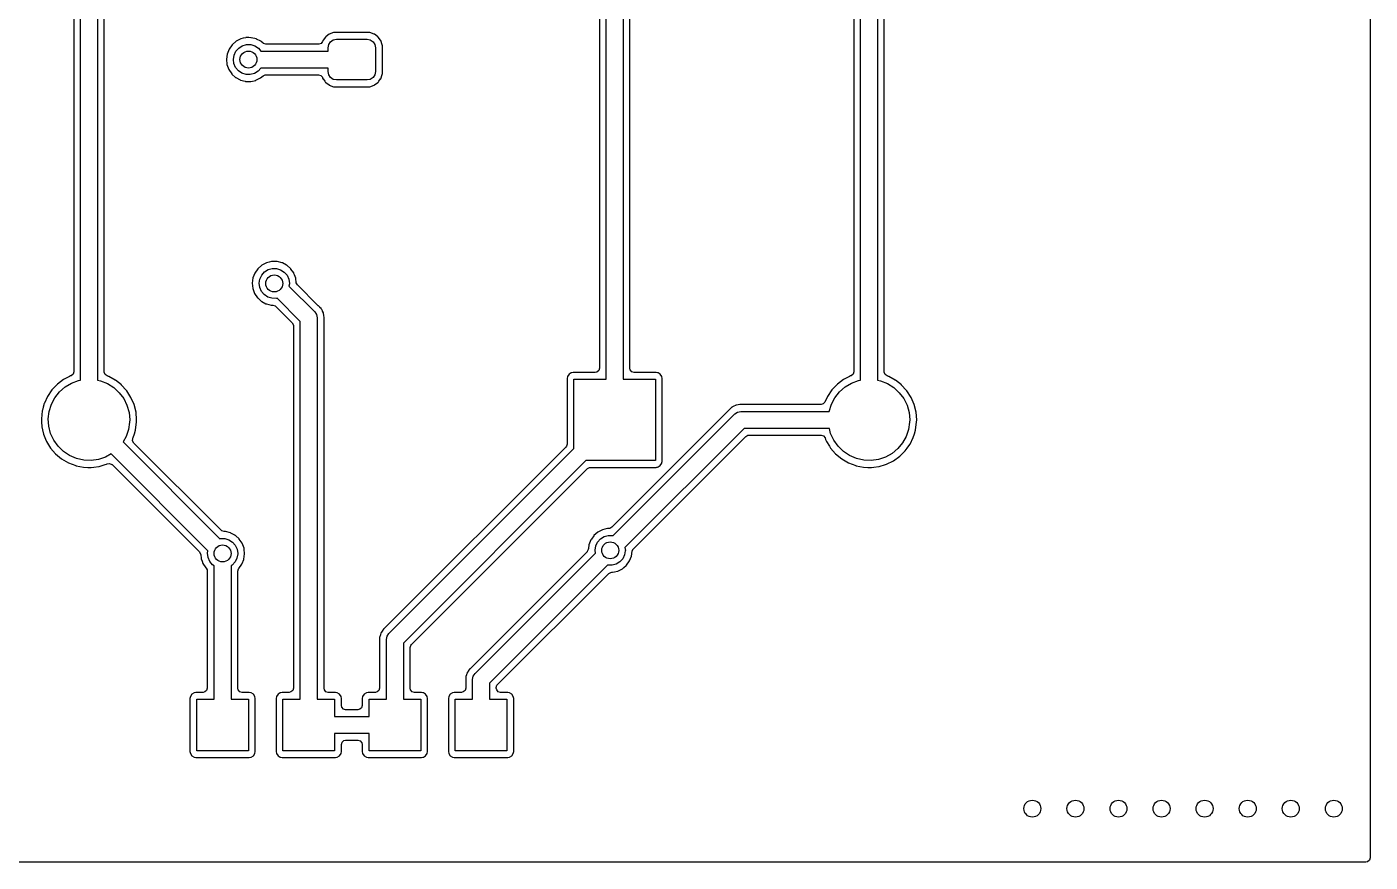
# Model space of a CAD drawing. Extents: x 0.02 to 2.38, y 0.02 to 1.96.
# Drawn here: x 0.823 to 2.382, y 0.018 to 0.988 of the extents above; entities that cross this region are included whole.
import ezdxf

# ---------------------------------------------------------------- set-up
doc = ezdxf.new("R2010")
doc.units = 0
doc.header["$MEASUREMENT"] = 0
doc.layers.add('BLACK', color=7, linetype='CONTINUOUS')

msp = doc.modelspace()

# ---------------------------------------------------------------- linework, layer by layer
at = {"layer": 'BLACK', "linetype": 'CONTINUOUS'}
for p, q in [((2.38213, 1.57337), (2.38213, 0.022835)), ((0.885039, 0.57754), (0.885039, 1.391)), ((0.904724, 1.3909), (0.904724, 0.577506)), ((1.49528, 0.57874), (1.49528, 1.38976)), ((1.51496, 1.38976), (1.51496, 0.57874)), ((1.79055, 0.57754), (1.79055, 1.391)), ((1.81024, 1.3909), (1.81024, 0.577506)), ((0.877146, 1.38134), (0.877146, 0.587308)), ((0.912618, 0.587217), (0.912618, 1.3812)), ((1.48738, 1.37691), (1.48738, 0.591594)), ((1.52285, 0.591594), (1.52285, 1.37691)), ((1.78266, 1.38134), (1.78266, 0.587308)), ((1.81813, 0.587217), (1.81813, 1.3812)), ((1.06098, 0.96713), (1.05744, 0.962097)), ((1.06561, 0.971173), (1.06098, 0.96713)), ((1.07108, 0.973994), (1.06561, 0.971173)), ((1.07386, 0.974664), (1.07108, 0.973994)), ((1.07285, 0.965993), (1.07762, 0.967358)), ((1.07677, 0.975361), (1.07386, 0.974664)), ((1.07706, 0.97543), (1.07677, 0.975361)), ((1.07677, 0.975361), (1.07677, 0.975361)), ((1.08033, 0.975413), (1.07706, 0.97543)), ((1.07762, 0.967358), (1.08259, 0.967327)), ((1.08291, 0.9754), (1.08033, 0.975413)), ((1.08259, 0.967327), (1.08735, 0.965904)), ((1.08321, 0.975398), (1.08291, 0.9754)), ((1.08291, 0.9754), (1.08291, 0.9754)), ((1.08917, 0.9739), (1.08321, 0.975398)), ((1.08944, 0.97376), (1.08917, 0.9739)), ((1.09435, 0.971161), (1.08944, 0.97376)), ((1.08944, 0.97376), (1.08944, 0.97376)), ((1.09461, 0.971021), (1.09435, 0.971161)), ((1.09483, 0.970823), (1.09461, 0.971021)), ((1.09483, 0.970822), (1.09483, 0.970823)), ((1.09689, 0.968993), (1.09483, 0.970822)), ((1.0975, 0.968524), (1.09689, 0.968993)), ((1.10019, 0.967736), (1.0975, 0.968524)), ((1.1614, 0.967736), (1.10019, 0.967736)), ((1.16185, 0.967757), (1.1614, 0.967736)), ((1.16445, 0.968784), (1.16185, 0.967757)), ((1.16608, 0.971053), (1.16445, 0.968784)), ((1.16631, 0.971705), (1.16608, 0.971053)), ((1.16643, 0.972054), (1.16631, 0.971705)), ((1.16665, 0.972353), (1.16643, 0.972054)), ((1.16938, 0.976046), (1.16665, 0.972353)), ((1.16665, 0.972353), (1.16665, 0.972353)), ((1.1696, 0.976344), (1.16938, 0.976046)), ((1.17027, 0.976837), (1.1696, 0.976344)), ((1.17359, 0.979293), (1.17027, 0.976837)), ((1.17244, 0.963661), (1.17319, 0.967428)), ((1.17319, 0.967428), (1.17532, 0.970621)), ((1.17389, 0.979513), (1.17359, 0.979293)), ((1.17359, 0.979293), (1.17359, 0.979293)), ((1.17892, 0.98128), (1.17389, 0.979513)), ((1.17532, 0.970621), (1.17852, 0.972755)), ((1.17852, 0.972755), (1.18228, 0.973504)), ((1.17922, 0.981309), (1.17892, 0.98128)), ((1.17946, 0.981331), (1.17922, 0.981309)), ((1.17922, 0.981309), (1.17922, 0.981309)), ((1.18016, 0.981398), (1.17946, 0.981331)), ((1.21984, 0.981398), (1.18016, 0.981398)), ((1.18228, 0.973504), (1.21772, 0.973504)), ((1.21772, 0.973504), (1.22148, 0.972755)), ((1.22054, 0.981331), (1.21984, 0.981398)), ((1.22078, 0.981309), (1.22054, 0.981331)), ((1.22108, 0.98128), (1.22078, 0.981309)), ((1.22078, 0.981309), (1.22078, 0.981309)), ((1.22611, 0.979513), (1.22108, 0.98128)), ((1.22148, 0.972755), (1.22468, 0.970621)), ((1.22468, 0.970621), (1.22681, 0.967428)), ((1.22641, 0.979293), (1.22611, 0.979513)), ((1.22973, 0.976837), (1.22641, 0.979293)), ((1.22641, 0.979293), (1.22641, 0.979293)), ((1.22681, 0.967428), (1.22756, 0.963661)), ((1.2304, 0.976344), (1.22973, 0.976837)), ((1.23062, 0.976046), (1.2304, 0.976344)), ((1.23335, 0.972353), (1.23062, 0.976046)), ((1.23357, 0.972054), (1.23335, 0.972353)), ((1.23335, 0.972353), (1.23335, 0.972353)), ((1.23534, 0.967022), (1.23357, 0.972054)), ((1.23545, 0.965781), (1.23534, 0.967022)), ((1.0552, 0.956366), (1.0544, 0.950268)), ((1.05744, 0.962097), (1.0552, 0.956366)), ((1.06248, 0.950214), (1.06325, 0.955122)), ((1.06325, 0.955122), (1.06536, 0.959619)), ((1.06536, 0.959619), (1.06865, 0.963342)), ((1.06865, 0.963342), (1.07285, 0.965993)), ((1.08735, 0.965904), (1.09152, 0.963202)), ((1.09152, 0.963202), (1.09441, 0.959843)), ((1.09441, 0.959843), (1.17244, 0.959843)), ((1.17244, 0.959843), (1.17244, 0.963661)), ((1.22756, 0.963661), (1.22756, 0.936102)), ((1.23545, 0.933983), (1.23545, 0.965781)), ((1.0544, 0.950268), (1.05508, 0.944154)), ((1.05508, 0.944154), (1.05719, 0.938378)), ((1.05719, 0.938378), (1.06062, 0.933272)), ((1.06313, 0.945289), (1.06248, 0.950214)), ((1.06513, 0.940742), (1.06313, 0.945289)), ((1.06832, 0.936939), (1.06513, 0.940742)), ((1.07246, 0.934187), (1.06832, 0.936939)), ((1.09119, 0.93652), (1.08696, 0.933921)), ((1.09448, 0.940157), (1.09119, 0.93652)), ((1.17244, 0.940157), (1.09448, 0.940157)), ((1.17244, 0.936102), (1.17244, 0.940157)), ((1.17319, 0.932336), (1.17244, 0.936102)), ((1.22756, 0.936102), (1.22681, 0.932336)), ((1.06062, 0.933272), (1.06084, 0.933071)), ((1.06084, 0.933071), (1.06084, 0.933071)), ((1.06084, 0.933071), (1.06495, 0.929334)), ((1.06495, 0.929334), (1.06495, 0.929334)), ((1.06495, 0.929334), (1.06517, 0.929133)), ((1.06517, 0.929133), (1.06543, 0.92899)), ((1.06543, 0.92899), (1.06543, 0.92899)), ((1.06543, 0.92899), (1.07031, 0.92634)), ((1.07031, 0.92634), (1.07031, 0.92634)), ((1.07031, 0.92634), (1.07058, 0.926198)), ((1.07058, 0.926198), (1.07087, 0.926122)), ((1.07087, 0.926122), (1.07624, 0.924713)), ((1.0772, 0.932706), (1.07246, 0.934187)), ((1.07624, 0.924713), (1.07624, 0.924713)), ((1.07624, 0.924713), (1.07653, 0.924637)), ((1.07653, 0.924637), (1.07978, 0.924586)), ((1.08217, 0.932615), (1.0772, 0.932706)), ((1.07978, 0.924586), (1.08238, 0.924545)), ((1.08696, 0.933921), (1.08217, 0.932615)), ((1.08238, 0.924545), (1.08238, 0.924545)), ((1.08238, 0.924545), (1.08268, 0.92454)), ((1.08268, 0.92454), (1.08479, 0.925023)), ((1.08479, 0.925023), (1.08838, 0.925847)), ((1.08838, 0.925847), (1.08867, 0.925913)), ((1.08838, 0.925847), (1.08838, 0.925847)), ((1.08867, 0.925913), (1.09417, 0.928677)), ((1.09417, 0.928677), (1.09697, 0.931075)), ((1.09697, 0.931075), (1.09953, 0.932218)), ((1.09953, 0.932218), (1.1002, 0.932264)), ((1.1002, 0.932264), (1.16132, 0.932264)), ((1.16132, 0.932264), (1.164, 0.931476)), ((1.164, 0.931476), (1.16583, 0.929364)), ((1.16583, 0.929364), (1.166, 0.928947)), ((1.166, 0.928947), (1.16643, 0.927709)), ((1.16643, 0.927709), (1.16665, 0.927411)), ((1.16665, 0.927411), (1.16665, 0.927411)), ((1.16665, 0.927411), (1.16865, 0.924713)), ((1.16865, 0.924713), (1.1696, 0.923419)), ((1.1696, 0.923419), (1.1699, 0.923199)), ((1.1699, 0.923199), (1.17359, 0.920471)), ((1.17532, 0.929143), (1.17319, 0.932336)), ((1.17359, 0.920471), (1.17359, 0.920471)), ((1.17359, 0.920471), (1.17389, 0.920251)), ((1.17389, 0.920251), (1.17892, 0.918484)), ((1.17852, 0.927009), (1.17532, 0.929143)), ((1.18228, 0.92626), (1.17852, 0.927009)), ((1.21772, 0.92626), (1.18228, 0.92626)), ((1.22148, 0.927009), (1.21772, 0.92626)), ((1.22108, 0.918484), (1.22611, 0.920251)), ((1.22468, 0.929143), (1.22148, 0.927009)), ((1.22681, 0.932336), (1.22468, 0.929143)), ((1.22611, 0.920251), (1.22641, 0.920471)), ((1.22641, 0.920471), (1.2301, 0.923199)), ((1.22641, 0.920471), (1.22641, 0.920471)), ((1.2301, 0.923199), (1.2304, 0.923419)), ((1.2304, 0.923419), (1.23135, 0.924713)), ((1.23135, 0.924713), (1.23335, 0.927411)), ((1.23335, 0.927411), (1.23357, 0.927709)), ((1.23335, 0.927411), (1.23335, 0.927411)), ((1.23357, 0.927709), (1.23534, 0.932741)), ((1.23534, 0.932741), (1.23545, 0.933983)), ((1.17892, 0.918484), (1.17922, 0.918455)), ((1.17922, 0.918455), (1.17922, 0.918455)), ((1.17922, 0.918455), (1.17946, 0.918433)), ((1.17946, 0.918433), (1.18016, 0.918366)), ((1.18016, 0.918366), (1.21984, 0.918366)), ((1.21984, 0.918366), (1.22054, 0.918433)), ((1.22054, 0.918433), (1.22078, 0.918455)), ((1.22078, 0.918455), (1.22108, 0.918484)), ((1.22078, 0.918455), (1.22078, 0.918455)), ((1.08744, 0.702097), (1.0852, 0.696366)), ((1.09098, 0.70713), (1.08744, 0.702097)), ((1.09561, 0.711173), (1.09098, 0.70713)), ((1.09536, 0.699619), (1.09865, 0.703342)), ((1.10108, 0.713994), (1.09561, 0.711173)), ((1.09865, 0.703342), (1.10285, 0.705993)), ((1.10386, 0.714664), (1.10108, 0.713994)), ((1.10285, 0.705993), (1.10762, 0.707358)), ((1.10677, 0.715361), (1.10386, 0.714664)), ((1.10706, 0.71543), (1.10677, 0.715361)), ((1.10677, 0.715361), (1.10677, 0.715361)), ((1.11033, 0.715413), (1.10706, 0.71543)), ((1.10762, 0.707358), (1.11259, 0.707327)), ((1.11291, 0.7154), (1.11033, 0.715413)), ((1.11259, 0.707327), (1.11735, 0.705904)), ((1.11321, 0.715398), (1.11291, 0.7154)), ((1.11291, 0.7154), (1.11291, 0.7154)), ((1.11917, 0.7139), (1.11321, 0.715398)), ((1.11735, 0.705904), (1.12152, 0.703202)), ((1.11944, 0.71376), (1.11917, 0.7139)), ((1.12435, 0.711161), (1.11944, 0.71376)), ((1.11944, 0.71376), (1.11944, 0.71376)), ((1.12152, 0.703202), (1.12476, 0.699439)), ((1.12461, 0.711021), (1.12435, 0.711161)), ((1.12483, 0.710823), (1.12461, 0.711021)), ((1.12876, 0.707326), (1.12483, 0.710823)), ((1.12483, 0.710823), (1.12483, 0.710823)), ((1.1292, 0.70693), (1.12876, 0.707326)), ((1.12937, 0.706683), (1.1292, 0.70693)), ((1.13252, 0.702107), (1.12937, 0.706683)), ((1.12937, 0.706683), (1.12937, 0.706683)), ((1.13269, 0.70186), (1.13252, 0.702107)), ((1.13252, 0.702107), (1.13252, 0.702107)), ((1.13279, 0.701581), (1.13269, 0.70186)), ((1.0852, 0.696366), (1.0844, 0.690268)), ((1.0844, 0.690268), (1.08508, 0.684154)), ((1.09248, 0.690214), (1.09325, 0.695122)), ((1.09313, 0.685289), (1.09248, 0.690214)), ((1.09325, 0.695122), (1.09536, 0.699619)), ((1.12476, 0.699439), (1.12682, 0.694917)), ((1.12682, 0.694917), (1.12752, 0.69)), ((1.12751, 0.689572), (1.12706, 0.686861)), ((1.12706, 0.686861), (1.15696, 0.65696)), ((1.12752, 0.69), (1.12751, 0.689572)), ((1.13347, 0.699797), (1.13279, 0.701581)), ((1.13279, 0.701581), (1.13279, 0.701581)), ((1.13486, 0.696106), (1.13347, 0.699797)), ((1.1349, 0.69581), (1.13486, 0.696106)), ((1.1349, 0.695809), (1.1349, 0.69581)), ((1.13547, 0.691112), (1.1349, 0.695809)), ((1.13554, 0.690654), (1.13547, 0.691112)), ((1.13688, 0.6882), (1.13554, 0.690654)), ((1.16072, 0.664361), (1.13688, 0.6882)), ((1.08508, 0.684154), (1.08719, 0.678378)), ((1.08719, 0.678378), (1.09062, 0.673272)), ((1.09062, 0.673272), (1.09084, 0.673071)), ((1.09084, 0.673071), (1.09084, 0.673071)), ((1.09084, 0.673071), (1.09495, 0.669334)), ((1.09513, 0.680742), (1.09313, 0.685289)), ((1.09832, 0.676939), (1.09513, 0.680742)), ((1.10246, 0.674187), (1.09832, 0.676939)), ((1.1072, 0.672706), (1.10246, 0.674187)), ((1.11217, 0.672615), (1.1072, 0.672706)), ((1.11319, 0.672893), (1.11217, 0.672615)), ((1.14016, 0.645923), (1.11319, 0.672893)), ((1.09495, 0.669334), (1.09495, 0.669334)), ((1.09495, 0.669334), (1.09517, 0.669133)), ((1.09517, 0.669133), (1.09543, 0.66899)), ((1.09543, 0.66899), (1.09543, 0.66899)), ((1.09543, 0.66899), (1.10031, 0.66634)), ((1.10031, 0.66634), (1.10031, 0.66634)), ((1.10031, 0.66634), (1.10058, 0.666198)), ((1.10058, 0.666198), (1.10087, 0.666122)), ((1.10087, 0.666122), (1.10624, 0.664713)), ((1.10624, 0.664713), (1.10624, 0.664713)), ((1.10624, 0.664713), (1.10653, 0.664637)), ((1.10653, 0.664637), (1.10833, 0.664608)), ((1.10833, 0.664608), (1.111, 0.663779)), ((1.111, 0.663779), (1.11176, 0.663156)), ((1.11176, 0.663156), (1.13081, 0.644106)), ((1.15696, 0.65696), (1.15909, 0.653767)), ((1.16096, 0.664144), (1.16072, 0.664361)), ((1.16121, 0.663998), (1.16096, 0.664144)), ((1.16274, 0.662347), (1.16121, 0.663998)), ((1.16288, 0.662207), (1.16274, 0.662347)), ((1.16434, 0.660741), (1.16288, 0.662207)), ((1.16451, 0.660543), (1.16434, 0.660741)), ((1.16464, 0.660292), (1.16451, 0.660543)), ((1.16464, 0.66029), (1.16464, 0.660292)), ((1.16484, 0.660082), (1.16464, 0.66029)), ((1.165, 0.659748), (1.16484, 0.660082)), ((1.16584, 0.657998), (1.165, 0.659748)), ((1.1659, 0.65786), (1.16584, 0.657998)), ((1.16697, 0.65581), (1.1659, 0.65786)), ((1.16702, 0.655531), (1.16697, 0.65581)), ((1.16714, 0.655274), (1.16702, 0.655531)), ((1.1672, 0.654907), (1.16714, 0.655274)), ((1.13081, 0.644106), (1.13215, 0.641653)), ((1.13215, 0.641653), (1.13226, 0.640599)), ((1.13226, 0.640599), (1.13226, 0.22002)), ((1.14016, 0.207165), (1.14016, 0.645923)), ((1.15909, 0.653767), (1.15984, 0.65)), ((1.15984, 0.65), (1.15984, 0.207165)), ((1.16749, 0.652988), (1.1672, 0.654907)), ((1.1672, 0.654907), (1.1672, 0.654907)), ((1.16751, 0.652835), (1.16749, 0.652988)), ((1.16793, 0.650563), (1.16751, 0.652835)), ((1.16774, 0.648653), (1.16777, 0.649236)), ((1.16774, 0.22002), (1.16774, 0.648653)), ((1.16777, 0.649236), (1.16788, 0.650195)), ((1.16788, 0.650195), (1.16793, 0.650563)), ((0.8654, 0.578313), (0.858149, 0.572869)), ((0.867713, 0.579518), (0.8654, 0.578313)), ((0.872406, 0.581961), (0.867713, 0.579518)), ((0.873442, 0.5825), (0.872406, 0.581961)), ((0.873635, 0.582563), (0.873442, 0.5825)), ((0.873677, 0.582577), (0.873635, 0.582563)), ((0.873635, 0.582563), (0.873635, 0.582563)), ((0.873726, 0.582593), (0.873677, 0.582577)), ((0.874246, 0.582795), (0.873726, 0.582593)), ((0.876358, 0.584626), (0.874246, 0.582795)), ((0.874543, 0.574138), (0.882654, 0.57713)), ((0.877146, 0.587308), (0.876358, 0.584626)), ((0.882654, 0.57713), (0.885039, 0.57754)), ((0.904724, 0.577506), (0.9083, 0.576795)), ((0.912637, 0.586781), (0.912618, 0.587217)), ((0.913658, 0.584179), (0.912637, 0.586781)), ((0.915923, 0.582541), (0.913658, 0.584179)), ((0.91737, 0.582029), (0.915923, 0.582541)), ((0.917562, 0.581961), (0.91737, 0.582029)), ((0.91737, 0.582029), (0.91737, 0.582029)), ((0.91774, 0.581862), (0.917562, 0.581961)), ((0.925321, 0.577677), (0.91774, 0.581862)), ((0.91774, 0.581862), (0.91774, 0.581862)), ((0.925499, 0.577579), (0.925321, 0.577677)), ((0.925321, 0.577677), (0.925321, 0.577677)), ((0.925659, 0.577453), (0.925499, 0.577579)), ((0.932455, 0.572086), (0.925659, 0.577453)), ((0.925659, 0.577453), (0.925659, 0.577453)), ((1.45044, 0.58182), (1.44998, 0.579518)), ((1.44998, 0.579518), (1.44998, 0.503496)), ((1.45218, 0.584431), (1.45044, 0.58182)), ((1.45479, 0.586176), (1.45218, 0.584431)), ((1.45527, 0.586271), (1.45479, 0.586176)), ((1.45686, 0.586586), (1.45527, 0.586271)), ((1.45527, 0.586271), (1.45527, 0.586271)), ((1.4571, 0.586634), (1.45686, 0.586586)), ((1.48242, 0.586634), (1.4571, 0.586634)), ((1.45787, 0.498171), (1.45787, 0.57874)), ((1.45787, 0.57874), (1.49528, 0.57874)), ((1.48448, 0.587082), (1.48242, 0.586634)), ((1.48659, 0.588913), (1.48448, 0.587082)), ((1.48738, 0.591594), (1.48659, 0.588913)), ((1.51496, 0.57874), (1.55236, 0.57874)), ((1.5233, 0.589534), (1.52285, 0.591594)), ((1.52513, 0.587421), (1.5233, 0.589534)), ((1.52781, 0.586634), (1.52513, 0.587421)), ((1.55314, 0.586634), (1.52781, 0.586634)), ((1.55236, 0.57874), (1.55236, 0.484252)), ((1.55338, 0.586586), (1.55314, 0.586634)), ((1.55496, 0.586271), (1.55338, 0.586586)), ((1.55544, 0.586176), (1.55496, 0.586271)), ((1.55496, 0.586271), (1.55496, 0.586271)), ((1.55805, 0.584431), (1.55544, 0.586176)), ((1.5598, 0.58182), (1.55805, 0.584431)), ((1.56026, 0.579518), (1.5598, 0.58182)), ((1.56026, 0.483474), (1.56026, 0.579518)), ((1.77091, 0.578313), (1.76366, 0.572869)), ((1.77323, 0.579518), (1.77091, 0.578313)), ((1.77792, 0.581961), (1.77323, 0.579518)), ((1.77895, 0.5825), (1.77792, 0.581961)), ((1.77915, 0.582563), (1.77895, 0.5825)), ((1.77919, 0.582577), (1.77915, 0.582563)), ((1.77915, 0.582563), (1.77915, 0.582563)), ((1.77924, 0.582593), (1.77919, 0.582577)), ((1.77976, 0.582795), (1.77924, 0.582593)), ((1.78187, 0.584626), (1.77976, 0.582795)), ((1.78005, 0.574138), (1.78817, 0.57713)), ((1.78266, 0.587308), (1.78187, 0.584626)), ((1.78817, 0.57713), (1.79055, 0.57754)), ((1.81024, 0.577506), (1.81381, 0.576795)), ((1.81815, 0.586781), (1.81813, 0.587217)), ((1.81917, 0.584179), (1.81815, 0.586781)), ((1.82143, 0.582541), (1.81917, 0.584179)), ((1.82288, 0.582029), (1.82143, 0.582541)), ((1.82307, 0.581961), (1.82288, 0.582029)), ((1.82288, 0.582029), (1.82288, 0.582029)), ((1.82325, 0.581862), (1.82307, 0.581961)), ((1.83083, 0.577677), (1.82325, 0.581862)), ((1.82325, 0.581862), (1.82325, 0.581862)), ((1.83101, 0.577579), (1.83083, 0.577677)), ((1.83083, 0.577677), (1.83083, 0.577677)), ((1.83117, 0.577453), (1.83101, 0.577579)), ((1.83797, 0.572086), (1.83117, 0.577453)), ((1.83117, 0.577453), (1.83117, 0.577453)), ((0.851885, 0.566314), (0.846776, 0.558824)), ((0.858149, 0.572869), (0.851885, 0.566314)), ((0.85526, 0.557227), (0.860612, 0.564017)), ((0.860612, 0.564017), (0.867113, 0.569717)), ((0.867113, 0.569717), (0.874543, 0.574138)), ((0.9083, 0.576795), (0.91633, 0.573591)), ((0.91633, 0.573591), (0.923642, 0.568977)), ((0.923642, 0.568977), (0.929991, 0.563109)), ((0.929991, 0.563109), (0.935164, 0.556181)), ((0.932455, 0.572085), (0.932455, 0.572086)), ((0.932615, 0.571959), (0.932455, 0.572085)), ((0.932752, 0.571809), (0.932615, 0.571959)), ((0.937904, 0.566146), (0.932752, 0.571809)), ((0.932752, 0.571809), (0.932752, 0.571809)), ((0.938717, 0.565253), (0.937904, 0.566146)), ((0.943642, 0.557641), (0.938717, 0.565253)), ((1.7574, 0.566314), (1.75229, 0.558824)), ((1.76366, 0.572869), (1.7574, 0.566314)), ((1.76077, 0.557227), (1.76612, 0.564017)), ((1.76612, 0.564017), (1.77262, 0.569717)), ((1.77262, 0.569717), (1.78005, 0.574138)), ((1.81381, 0.576795), (1.82184, 0.573591)), ((1.82184, 0.573591), (1.82915, 0.568977)), ((1.82915, 0.568977), (1.8355, 0.563109)), ((1.8355, 0.563109), (1.84068, 0.556181)), ((1.83797, 0.572085), (1.83797, 0.572086)), ((1.83813, 0.571959), (1.83797, 0.572085)), ((1.83826, 0.571809), (1.83813, 0.571959)), ((1.84342, 0.566146), (1.83826, 0.571809)), ((1.83826, 0.571809), (1.83826, 0.571809)), ((1.84423, 0.565253), (1.84342, 0.566146)), ((1.84915, 0.557641), (1.84423, 0.565253)), ((0.841774, 0.546331), (0.84084, 0.542962)), ((0.842958, 0.5506), (0.841774, 0.546331)), ((0.843044, 0.550785), (0.842958, 0.5506)), ((0.84669, 0.558639), (0.843044, 0.550785)), ((0.846776, 0.558824), (0.84669, 0.55864)), ((0.84669, 0.55864), (0.84669, 0.558639)), ((0.84867, 0.541319), (0.851234, 0.549576)), ((0.851234, 0.549576), (0.85526, 0.557227)), ((0.935164, 0.556181), (0.938988, 0.548427)), ((0.938988, 0.548427), (0.941335, 0.540106)), ((0.947257, 0.549326), (0.943642, 0.557641)), ((0.949466, 0.540532), (0.947257, 0.549326)), ((1.64075, 0.545838), (1.63929, 0.544372)), ((1.64095, 0.546007), (1.64075, 0.545838)), ((1.6412, 0.546138), (1.64095, 0.546007)), ((1.64121, 0.546139), (1.6412, 0.546138)), ((1.64141, 0.546331), (1.64121, 0.546139)), ((1.64175, 0.546492), (1.64141, 0.546331)), ((1.6435, 0.547331), (1.64175, 0.546492)), ((1.64364, 0.547401), (1.6435, 0.547331)), ((1.64536, 0.548295), (1.64364, 0.547401)), ((1.64569, 0.548466), (1.64536, 0.548295)), ((1.64597, 0.548517), (1.64569, 0.548466)), ((1.64622, 0.54864), (1.64597, 0.548517)), ((1.64659, 0.548695), (1.64622, 0.54864)), ((1.64851, 0.548983), (1.64659, 0.548695)), ((1.64659, 0.548695), (1.64659, 0.548695)), ((1.64866, 0.549009), (1.64851, 0.548983)), ((1.65057, 0.549357), (1.64866, 0.549009)), ((1.65093, 0.549424), (1.65057, 0.549357)), ((1.65057, 0.549357), (1.65057, 0.549357)), ((1.6513, 0.54938), (1.65093, 0.549424)), ((1.65226, 0.549267), (1.6513, 0.54938)), ((1.65284, 0.549232), (1.65226, 0.549267)), ((1.74467, 0.549232), (1.65284, 0.549232)), ((1.74732, 0.550003), (1.74467, 0.549232)), ((1.74917, 0.552104), (1.74732, 0.550003)), ((1.75229, 0.558824), (1.74917, 0.552104)), ((1.75419, 0.541339), (1.75675, 0.549576)), ((1.75675, 0.549576), (1.76077, 0.557227)), ((1.84068, 0.556181), (1.8445, 0.548427)), ((1.8445, 0.548427), (1.84685, 0.540106)), ((1.85277, 0.549326), (1.84915, 0.557641)), ((1.85498, 0.540532), (1.85277, 0.549326)), ((0.840535, 0.541863), (0.839572, 0.532848)), ((0.839572, 0.532848), (0.839583, 0.532645)), ((0.839583, 0.532645), (0.839798, 0.528925)), ((0.839583, 0.532645), (0.839583, 0.532645)), ((0.84084, 0.542962), (0.840535, 0.541863)), ((0.847654, 0.532733), (0.84867, 0.541319)), ((0.848219, 0.524105), (0.847654, 0.532733)), ((0.941335, 0.540106), (0.942126, 0.531496)), ((0.942126, 0.531496), (0.942061, 0.529024)), ((0.950209, 0.531496), (0.949466, 0.540532)), ((0.950143, 0.528793), (0.950209, 0.531496)), ((1.63714, 0.542218), (1.50179, 0.406877)), ((1.50322, 0.397139), (1.64454, 0.538456)), ((1.63735, 0.54246), (1.63714, 0.542218)), ((1.6375, 0.542711), (1.63735, 0.54246)), ((1.63915, 0.544237), (1.6375, 0.542711)), ((1.63929, 0.544372), (1.63915, 0.544237)), ((1.64454, 0.538456), (1.64773, 0.540589)), ((1.64773, 0.540589), (1.6515, 0.541339)), ((1.6515, 0.541339), (1.6515, 0.541339)), ((1.6515, 0.541339), (1.75419, 0.541339)), ((1.84685, 0.540106), (1.84764, 0.531496)), ((1.84764, 0.531496), (1.84757, 0.529024)), ((1.85572, 0.531496), (1.85498, 0.540532)), ((1.85565, 0.528793), (1.85572, 0.531496)), ((0.839798, 0.528925), (0.840094, 0.523796)), ((0.840094, 0.523796), (0.840138, 0.523597)), ((0.840138, 0.523597), (0.840138, 0.523597)), ((0.840138, 0.523597), (0.840993, 0.519804)), ((0.840993, 0.519804), (0.842087, 0.514951)), ((0.842087, 0.514951), (0.842163, 0.514763)), ((0.842163, 0.514763), (0.842163, 0.514763)), ((0.842163, 0.514763), (0.845267, 0.507119)), ((0.850348, 0.515726), (0.848219, 0.524105)), ((0.853967, 0.507874), (0.850348, 0.515726)), ((0.940821, 0.520467), (0.938042, 0.51228)), ((0.942061, 0.529024), (0.940821, 0.520467)), ((0.946323, 0.511129), (0.947545, 0.51515)), ((0.947545, 0.51515), (0.9489, 0.519609)), ((0.9489, 0.519609), (0.948959, 0.519804)), ((0.9489, 0.519609), (0.9489, 0.519609)), ((0.948959, 0.519804), (0.950143, 0.528793)), ((1.65557, 0.521654), (1.51707, 0.383149)), ((1.75435, 0.521654), (1.65557, 0.521654)), ((1.75586, 0.515726), (1.75435, 0.521654)), ((1.75948, 0.507874), (1.75586, 0.515726)), ((1.84633, 0.520467), (1.84355, 0.51228)), ((1.84757, 0.529024), (1.84633, 0.520467)), ((1.85184, 0.511129), (1.85306, 0.51515)), ((1.85306, 0.51515), (1.85441, 0.519609)), ((1.85441, 0.519609), (1.85447, 0.519804)), ((1.85441, 0.519609), (1.85441, 0.519609)), ((1.85447, 0.519804), (1.85565, 0.528793)), ((0.845267, 0.507119), (0.845498, 0.50655)), ((0.845498, 0.50655), (0.850235, 0.49882)), ((0.858957, 0.500813), (0.853967, 0.507874)), ((0.86515, 0.494781), (0.858957, 0.500813)), ((0.938042, 0.51228), (0.934443, 0.505854)), ((0.934443, 0.505854), (1.0468, 0.3935)), ((0.945518, 0.507056), (0.945717, 0.509844)), ((0.946858, 0.504603), (0.945518, 0.507056)), ((0.945717, 0.509844), (0.945918, 0.510309)), ((0.945918, 0.510309), (0.946233, 0.510946)), ((0.946233, 0.510946), (0.946323, 0.511129)), ((0.946233, 0.510946), (0.946233, 0.510946)), ((1.04822, 0.403237), (0.946858, 0.504603)), ((1.44853, 0.499988), (1.23841, 0.289872)), ((1.44919, 0.500814), (1.44853, 0.499988)), ((1.44998, 0.503496), (1.44919, 0.500814)), ((1.52694, 0.381856), (1.65739, 0.512307)), ((1.65739, 0.512307), (1.65984, 0.513646)), ((1.65984, 0.513646), (1.6609, 0.51376)), ((1.6609, 0.51376), (1.74474, 0.51376)), ((1.74474, 0.51376), (1.74742, 0.512972)), ((1.74742, 0.512972), (1.74934, 0.510666)), ((1.74934, 0.510666), (1.75005, 0.508903)), ((1.75005, 0.508903), (1.75101, 0.50655)), ((1.75101, 0.50655), (1.75112, 0.506377)), ((1.75112, 0.506377), (1.75453, 0.500814)), ((1.75453, 0.500814), (1.75575, 0.49882)), ((1.76447, 0.500813), (1.75948, 0.507874)), ((1.77066, 0.494781), (1.76447, 0.500813)), ((1.83933, 0.504737), (1.8338, 0.498089)), ((1.84355, 0.51228), (1.83933, 0.504737)), ((1.84481, 0.49882), (1.8477, 0.502835)), ((1.8477, 0.502835), (1.84782, 0.503001)), ((1.84782, 0.503001), (1.84806, 0.503496)), ((1.84806, 0.503496), (1.85174, 0.510946)), ((1.85174, 0.510946), (1.85184, 0.511129)), ((0.850235, 0.49882), (0.856172, 0.491967)), ((0.856172, 0.491967), (0.863148, 0.486175)), ((0.863148, 0.486175), (0.870976, 0.481601)), ((0.872339, 0.489977), (0.86515, 0.494781)), ((0.880283, 0.486564), (0.872339, 0.489977)), ((0.888715, 0.484656), (0.880283, 0.486564)), ((0.897354, 0.484317), (0.888715, 0.484656)), ((0.905911, 0.485557), (0.897354, 0.484317)), ((0.914098, 0.488336), (0.905911, 0.485557)), ((0.920524, 0.491935), (0.914098, 0.488336)), ((1.03294, 0.379521), (0.920524, 0.491935)), ((1.24304, 0.283338), (1.45787, 0.498171)), ((1.47179, 0.484252), (1.25984, 0.272301)), ((1.55236, 0.484252), (1.47179, 0.484252)), ((1.56021, 0.483236), (1.56026, 0.483474)), ((1.75575, 0.49882), (1.76168, 0.491967)), ((1.76168, 0.491967), (1.76866, 0.486175)), ((1.76866, 0.486175), (1.77649, 0.481601)), ((1.77785, 0.489977), (1.77066, 0.494781)), ((1.78579, 0.486564), (1.77785, 0.489977)), ((1.79423, 0.484656), (1.78579, 0.486564)), ((1.80287, 0.484317), (1.79423, 0.484656)), ((1.81142, 0.485557), (1.80287, 0.484317)), ((1.81961, 0.488336), (1.81142, 0.485557)), ((1.82715, 0.492561), (1.81961, 0.488336)), ((1.82058, 0.479984), (1.82872, 0.483973)), ((1.8338, 0.498089), (1.82715, 0.492561)), ((1.82872, 0.483973), (1.8361, 0.489238)), ((1.8361, 0.489238), (1.84253, 0.495638)), ((1.84253, 0.495638), (1.84481, 0.49882)), ((0.870976, 0.481601), (0.879446, 0.478366)), ((0.879446, 0.478366), (0.879646, 0.478326)), ((0.879646, 0.478326), (0.879646, 0.478326)), ((0.879646, 0.478326), (0.879822, 0.47829)), ((0.879822, 0.47829), (0.888331, 0.476559)), ((0.888331, 0.476559), (0.893439, 0.476371)), ((0.893439, 0.476371), (0.897188, 0.476234)), ((0.897188, 0.476234), (0.897189, 0.476234)), ((0.897189, 0.476234), (0.897392, 0.476226)), ((0.897392, 0.476226), (0.897593, 0.476252)), ((0.897593, 0.476252), (0.900326, 0.476602)), ((0.897593, 0.476252), (0.897593, 0.476252)), ((0.900326, 0.476602), (0.906385, 0.477378)), ((0.906385, 0.477378), (0.90658, 0.477437)), ((0.90658, 0.477437), (0.913555, 0.47953)), ((0.90658, 0.477437), (0.90658, 0.477437)), ((0.913555, 0.47953), (0.915069, 0.479984)), ((0.915069, 0.479984), (0.915252, 0.480073)), ((0.915252, 0.480073), (0.916076, 0.480477)), ((0.916076, 0.480477), (0.91883, 0.480949)), ((0.91883, 0.480949), (0.921404, 0.479858)), ((0.921404, 0.479858), (0.921766, 0.47953)), ((0.921766, 0.47953), (1.02314, 0.378156)), ((1.26919, 0.270484), (1.47361, 0.474905)), ((1.47361, 0.474905), (1.47606, 0.476245)), ((1.47606, 0.476245), (1.47712, 0.476358)), ((1.47712, 0.476358), (1.55314, 0.476358)), ((1.55314, 0.476358), (1.55411, 0.476551)), ((1.55411, 0.476551), (1.55496, 0.476721)), ((1.55496, 0.476721), (1.55544, 0.476816)), ((1.55496, 0.476721), (1.55496, 0.476721)), ((1.55544, 0.476816), (1.55805, 0.478561)), ((1.55805, 0.478561), (1.5598, 0.481172)), ((1.5598, 0.481172), (1.55997, 0.482036)), ((1.55997, 0.482036), (1.56021, 0.483236)), ((1.77649, 0.481601), (1.78496, 0.478366)), ((1.78496, 0.478366), (1.78516, 0.478326)), ((1.78516, 0.478326), (1.78516, 0.478326)), ((1.78516, 0.478326), (1.78533, 0.47829)), ((1.78533, 0.47829), (1.79384, 0.476559)), ((1.79384, 0.476559), (1.79895, 0.476371)), ((1.79895, 0.476371), (1.8027, 0.476234)), ((1.8027, 0.476234), (1.8027, 0.476234)), ((1.8027, 0.476234), (1.8029, 0.476226)), ((1.8029, 0.476226), (1.80311, 0.476252)), ((1.80311, 0.476252), (1.80584, 0.476602)), ((1.80311, 0.476252), (1.80311, 0.476252)), ((1.80584, 0.476602), (1.8119, 0.477378)), ((1.8119, 0.477378), (1.81209, 0.477437)), ((1.81209, 0.477437), (1.81948, 0.479654)), ((1.81209, 0.477437), (1.81209, 0.477437)), ((1.81948, 0.479654), (1.82058, 0.479984)), ((1.49934, 0.405537), (1.49826, 0.405424)), ((1.50179, 0.406877), (1.49934, 0.405537)), ((1.0468, 0.3935), (1.04762, 0.393736)), ((1.04762, 0.393736), (1.05259, 0.393705)), ((1.04903, 0.402586), (1.04822, 0.403237)), ((1.05171, 0.401784), (1.04903, 0.402586)), ((1.05291, 0.401778), (1.05171, 0.401784)), ((1.05259, 0.393705), (1.05735, 0.392282)), ((1.05321, 0.401776), (1.05291, 0.401778)), ((1.05291, 0.401778), (1.05291, 0.401778)), ((1.05917, 0.400278), (1.05321, 0.401776)), ((1.05735, 0.392282), (1.06152, 0.38958)), ((1.05944, 0.400138), (1.05917, 0.400278)), ((1.06435, 0.397539), (1.05944, 0.400138)), ((1.05944, 0.400138), (1.05944, 0.400138)), ((1.06461, 0.397399), (1.06435, 0.397539)), ((1.06483, 0.397201), (1.06461, 0.397399)), ((1.06483, 0.3972), (1.06483, 0.397201)), ((1.06519, 0.396885), (1.06483, 0.3972)), ((1.0692, 0.393308), (1.06519, 0.396885)), ((1.06937, 0.393061), (1.0692, 0.393308)), ((1.07252, 0.388485), (1.06937, 0.393061)), ((1.06937, 0.393061), (1.06937, 0.393061)), ((1.47744, 0.392097), (1.4752, 0.386366)), ((1.47812, 0.393061), (1.47744, 0.392097)), ((1.4808, 0.396885), (1.47812, 0.393061)), ((1.48098, 0.39713), (1.4808, 0.396885)), ((1.48561, 0.401173), (1.48098, 0.39713)), ((1.48536, 0.389619), (1.48865, 0.393342)), ((1.49108, 0.403994), (1.48561, 0.401173)), ((1.48865, 0.393342), (1.49285, 0.395993)), ((1.49386, 0.404664), (1.49108, 0.403994)), ((1.49285, 0.395993), (1.49762, 0.397358)), ((1.49677, 0.405361), (1.49386, 0.404664)), ((1.49706, 0.40543), (1.49677, 0.405361)), ((1.49677, 0.405361), (1.49677, 0.405361)), ((1.49826, 0.405424), (1.49706, 0.40543)), ((1.49762, 0.397358), (1.50259, 0.397327)), ((1.50259, 0.397327), (1.50322, 0.397139)), ((1.02314, 0.378156), (1.02448, 0.375703)), ((1.02448, 0.375703), (1.02456, 0.375193)), ((1.02456, 0.375193), (1.02508, 0.370532)), ((1.03248, 0.376592), (1.03294, 0.379521)), ((1.03313, 0.371667), (1.03248, 0.376592)), ((1.06152, 0.38958), (1.06476, 0.385817)), ((1.06476, 0.385817), (1.06682, 0.381295)), ((1.06751, 0.37595), (1.06669, 0.371051)), ((1.06682, 0.381295), (1.06752, 0.376378)), ((1.06752, 0.376378), (1.06751, 0.37595)), ((1.07269, 0.388238), (1.07252, 0.388485)), ((1.07252, 0.388485), (1.07252, 0.388485)), ((1.07486, 0.382484), (1.07269, 0.388238)), ((1.07473, 0.369752), (1.07559, 0.375842)), ((1.0749, 0.382187), (1.07486, 0.382484)), ((1.07504, 0.381035), (1.0749, 0.382187)), ((1.0749, 0.382187), (1.0749, 0.382187)), ((1.0756, 0.376378), (1.07504, 0.381035)), ((1.07559, 0.375842), (1.0756, 0.376378)), ((1.47309, 0.378175), (1.33841, 0.243494)), ((1.34304, 0.23696), (1.48292, 0.376842)), ((1.47337, 0.378479), (1.47309, 0.378175)), ((1.4745, 0.381035), (1.47337, 0.378479)), ((1.47465, 0.382187), (1.4745, 0.381035)), ((1.4752, 0.386366), (1.47465, 0.382187)), ((1.48248, 0.380214), (1.48325, 0.385122)), ((1.48292, 0.376842), (1.48248, 0.380214)), ((1.48325, 0.385122), (1.48536, 0.389619)), ((1.51669, 0.374673), (1.51452, 0.370203)), ((1.51751, 0.379572), (1.51669, 0.374673)), ((1.51707, 0.383149), (1.51752, 0.38)), ((1.51752, 0.38), (1.51751, 0.379572)), ((1.52473, 0.373374), (1.52554, 0.379047)), ((1.52554, 0.379047), (1.52669, 0.381591)), ((1.52669, 0.381591), (1.52694, 0.381856)), ((1.02508, 0.370532), (1.02518, 0.370251)), ((1.02518, 0.370251), (1.02621, 0.367424)), ((1.02621, 0.367424), (1.02719, 0.364756)), ((1.02719, 0.364756), (1.03062, 0.35965)), ((1.03062, 0.35965), (1.03084, 0.359449)), ((1.03084, 0.359449), (1.03104, 0.359223)), ((1.03104, 0.359223), (1.03094, 0.359139)), ((1.03094, 0.359139), (1.03209, 0.357246)), ((1.03513, 0.36712), (1.03313, 0.371667)), ((1.03832, 0.363317), (1.03513, 0.36712)), ((1.04016, 0.362096), (1.03832, 0.363317)), ((1.04016, 0.207165), (1.04016, 0.362096)), ((1.06119, 0.362898), (1.05984, 0.36207)), ((1.05984, 0.36207), (1.05984, 0.207165)), ((1.06452, 0.366581), (1.06119, 0.362898)), ((1.06669, 0.371051), (1.06452, 0.366581)), ((1.06852, 0.358646), (1.06882, 0.359028)), ((1.06882, 0.359028), (1.06884, 0.35905)), ((1.06884, 0.35905), (1.07243, 0.364045)), ((1.07243, 0.364045), (1.07272, 0.364756)), ((1.07272, 0.364756), (1.07462, 0.369475)), ((1.07462, 0.369475), (1.07473, 0.369752)), ((1.07462, 0.369475), (1.07462, 0.369475)), ((1.49676, 0.362842), (1.35984, 0.225923)), ((1.4972, 0.362706), (1.49676, 0.362842)), ((1.50217, 0.362615), (1.4972, 0.362706)), ((1.50696, 0.363921), (1.50217, 0.362615)), ((1.51119, 0.36652), (1.50696, 0.363921)), ((1.50867, 0.355913), (1.51417, 0.358677)), ((1.51452, 0.370203), (1.51119, 0.36652)), ((1.51417, 0.358677), (1.5156, 0.359898)), ((1.5156, 0.359898), (1.51862, 0.362478)), ((1.51862, 0.362478), (1.51884, 0.362672)), ((1.51862, 0.362478), (1.51862, 0.362478)), ((1.51884, 0.362672), (1.52243, 0.367667)), ((1.52243, 0.367667), (1.52473, 0.373374)), ((1.03209, 0.357246), (1.03226, 0.355962)), ((1.03226, 0.355962), (1.03226, 0.22002)), ((1.06774, 0.355964), (1.06852, 0.358646)), ((1.06774, 0.22002), (1.06774, 0.355964)), ((1.36919, 0.224106), (1.49818, 0.353102)), ((1.49818, 0.353102), (1.50064, 0.354442)), ((1.50064, 0.354442), (1.50177, 0.354554)), ((1.50177, 0.354554), (1.50238, 0.354545)), ((1.50238, 0.354545), (1.50238, 0.354545)), ((1.50238, 0.354545), (1.50268, 0.35454)), ((1.50268, 0.35454), (1.50479, 0.355023)), ((1.50479, 0.355023), (1.50838, 0.355847)), ((1.50838, 0.355847), (1.50867, 0.355913)), ((1.50838, 0.355847), (1.50838, 0.355847)), ((1.23315, 0.281919), (1.23238, 0.279739)), ((1.2332, 0.282067), (1.23315, 0.281919)), ((1.23378, 0.283915), (1.2332, 0.282067)), ((1.23389, 0.284269), (1.23378, 0.283915)), ((1.23378, 0.283915), (1.23378, 0.283915)), ((1.23405, 0.284503), (1.23389, 0.284269)), ((1.23415, 0.284771), (1.23405, 0.284503)), ((1.23552, 0.28663), (1.23415, 0.284771)), ((1.23561, 0.286757), (1.23552, 0.28663)), ((1.23671, 0.288351), (1.23561, 0.286757)), ((1.23692, 0.288656), (1.23671, 0.288351)), ((1.23671, 0.288351), (1.23671, 0.288351)), ((1.23722, 0.288886), (1.23692, 0.288656)), ((1.23797, 0.289484), (1.23722, 0.288886)), ((1.23722, 0.288886), (1.23722, 0.288886)), ((1.23841, 0.289872), (1.23797, 0.289484)), ((1.24091, 0.280145), (1.24304, 0.283338)), ((1.23226, 0.276655), (1.23217, 0.27441)), ((1.23217, 0.27441), (1.23225, 0.27413)), ((1.23225, 0.27413), (1.23226, 0.273805)), ((1.23228, 0.279184), (1.23226, 0.278924)), ((1.23226, 0.278924), (1.23226, 0.27685)), ((1.23226, 0.27685), (1.23226, 0.276655)), ((1.23226, 0.273805), (1.23226, 0.22002)), ((1.23237, 0.279454), (1.23228, 0.279184)), ((1.23238, 0.279739), (1.23237, 0.279456)), ((1.23237, 0.279456), (1.23237, 0.279454)), ((1.24016, 0.276378), (1.24091, 0.280145)), ((1.24016, 0.207165), (1.24016, 0.276378)), ((1.25984, 0.272301), (1.25984, 0.207165)), ((1.26774, 0.266977), (1.26852, 0.269659)), ((1.26774, 0.22002), (1.26774, 0.266977)), ((1.26852, 0.269659), (1.26919, 0.270484)), ((1.33315, 0.235541), (1.33238, 0.233361)), ((1.3332, 0.235689), (1.33315, 0.235541)), ((1.33378, 0.237537), (1.3332, 0.235689)), ((1.33389, 0.237891), (1.33378, 0.237537)), ((1.33378, 0.237537), (1.33378, 0.237537)), ((1.33405, 0.238125), (1.33389, 0.237891)), ((1.33415, 0.238393), (1.33405, 0.238125)), ((1.33552, 0.240252), (1.33415, 0.238393)), ((1.33561, 0.240379), (1.33552, 0.240252)), ((1.33671, 0.241973), (1.33561, 0.240379)), ((1.33692, 0.242278), (1.33671, 0.241973)), ((1.33671, 0.241973), (1.33671, 0.241973)), ((1.33722, 0.242508), (1.33692, 0.242278)), ((1.33797, 0.243106), (1.33722, 0.242508)), ((1.33722, 0.242508), (1.33722, 0.242508)), ((1.33841, 0.243494), (1.33797, 0.243106)), ((1.34091, 0.233767), (1.34304, 0.23696)), ((1.03226, 0.22002), (1.03148, 0.217338)), ((1.06818, 0.217959), (1.06774, 0.22002)), ((1.13226, 0.22002), (1.13148, 0.217338)), ((1.16818, 0.217959), (1.16774, 0.22002)), ((1.23226, 0.22002), (1.23148, 0.217338)), ((1.26818, 0.217959), (1.26774, 0.22002)), ((1.33226, 0.22002), (1.33148, 0.217338)), ((1.33226, 0.230277), (1.33217, 0.228032)), ((1.33217, 0.228032), (1.33225, 0.227752)), ((1.33225, 0.227752), (1.33226, 0.227427)), ((1.33228, 0.232806), (1.33226, 0.232546)), ((1.33226, 0.232546), (1.33226, 0.230472)), ((1.33226, 0.230472), (1.33226, 0.230277)), ((1.33226, 0.227427), (1.33226, 0.22002)), ((1.33237, 0.233076), (1.33228, 0.232806)), ((1.33238, 0.233361), (1.33237, 0.233078)), ((1.33237, 0.233078), (1.33237, 0.233076)), ((1.34016, 0.23), (1.34091, 0.233767)), ((1.34016, 0.207165), (1.34016, 0.23)), ((1.35984, 0.225923), (1.35984, 0.207165)), ((1.36774, 0.220599), (1.36852, 0.223281)), ((1.36774, 0.22002), (1.36774, 0.220599)), ((1.36818, 0.217959), (1.36774, 0.22002)), ((1.36852, 0.223281), (1.36919, 0.224106)), ((1.01256, 0.210245), (1.01211, 0.207943)), ((1.01211, 0.207943), (1.01211, 0.146388)), ((1.01431, 0.212856), (1.01256, 0.210245)), ((1.01692, 0.214601), (1.01431, 0.212856)), ((1.0174, 0.214696), (1.01692, 0.214601)), ((1.01898, 0.215012), (1.0174, 0.214696)), ((1.0174, 0.214696), (1.0174, 0.214696)), ((1.01922, 0.215059), (1.01898, 0.215012)), ((1.0273, 0.215059), (1.01922, 0.215059)), ((1.02, 0.147165), (1.02, 0.207165)), ((1.02, 0.207165), (1.04016, 0.207165)), ((1.02936, 0.215507), (1.0273, 0.215059)), ((1.03148, 0.217338), (1.02936, 0.215507)), ((1.05984, 0.207165), (1.08, 0.207165)), ((1.07001, 0.215847), (1.06818, 0.217959)), ((1.0727, 0.215059), (1.07001, 0.215847)), ((1.08078, 0.215059), (1.0727, 0.215059)), ((1.08, 0.207165), (1.08, 0.147165)), ((1.08102, 0.215012), (1.08078, 0.215059)), ((1.0826, 0.214696), (1.08102, 0.215012)), ((1.08308, 0.214601), (1.0826, 0.214696)), ((1.0826, 0.214696), (1.0826, 0.214696)), ((1.08569, 0.212856), (1.08308, 0.214601)), ((1.08744, 0.210245), (1.08569, 0.212856)), ((1.08789, 0.207943), (1.08744, 0.210245)), ((1.08789, 0.146388), (1.08789, 0.207943)), ((1.11256, 0.210245), (1.11211, 0.207943)), ((1.11211, 0.207943), (1.11211, 0.146388)), ((1.11431, 0.212856), (1.11256, 0.210245)), ((1.11692, 0.214601), (1.11431, 0.212856)), ((1.1174, 0.214696), (1.11692, 0.214601)), ((1.11898, 0.215012), (1.1174, 0.214696)), ((1.1174, 0.214696), (1.1174, 0.214696)), ((1.11922, 0.215059), (1.11898, 0.215012)), ((1.1273, 0.215059), (1.11922, 0.215059)), ((1.12, 0.147165), (1.12, 0.207165)), ((1.12, 0.207165), (1.14016, 0.207165)), ((1.12936, 0.215507), (1.1273, 0.215059)), ((1.13148, 0.217338), (1.12936, 0.215507)), ((1.15984, 0.207165), (1.18, 0.207165)), ((1.17001, 0.215847), (1.16818, 0.217959)), ((1.1727, 0.215059), (1.17001, 0.215847)), ((1.18078, 0.215059), (1.1727, 0.215059)), ((1.18, 0.207165), (1.18, 0.187008)), ((1.18102, 0.215012), (1.18078, 0.215059)), ((1.1826, 0.214696), (1.18102, 0.215012)), ((1.18308, 0.214601), (1.1826, 0.214696)), ((1.1826, 0.214696), (1.1826, 0.214696)), ((1.18569, 0.212856), (1.18308, 0.214601)), ((1.18744, 0.210245), (1.18569, 0.212856)), ((1.18789, 0.207943), (1.18744, 0.210245)), ((1.18789, 0.199862), (1.18789, 0.207943)), ((1.21256, 0.210245), (1.21211, 0.207943)), ((1.21211, 0.207943), (1.21211, 0.199862)), ((1.21431, 0.212856), (1.21256, 0.210245)), ((1.21692, 0.214601), (1.21431, 0.212856)), ((1.2174, 0.214696), (1.21692, 0.214601)), ((1.21898, 0.215012), (1.2174, 0.214696)), ((1.2174, 0.214696), (1.2174, 0.214696)), ((1.21922, 0.215059), (1.21898, 0.215012)), ((1.2273, 0.215059), (1.21922, 0.215059)), ((1.22, 0.187008), (1.22, 0.207165)), ((1.22, 0.207165), (1.24016, 0.207165)), ((1.22936, 0.215507), (1.2273, 0.215059)), ((1.23148, 0.217338), (1.22936, 0.215507)), ((1.25984, 0.207165), (1.28, 0.207165)), ((1.27001, 0.215847), (1.26818, 0.217959)), ((1.2727, 0.215059), (1.27001, 0.215847)), ((1.28078, 0.215059), (1.2727, 0.215059)), ((1.28, 0.207165), (1.28, 0.147165)), ((1.28102, 0.215012), (1.28078, 0.215059)), ((1.2826, 0.214696), (1.28102, 0.215012)), ((1.28308, 0.214601), (1.2826, 0.214696)), ((1.2826, 0.214696), (1.2826, 0.214696)), ((1.28569, 0.212856), (1.28308, 0.214601)), ((1.28744, 0.210245), (1.28569, 0.212856)), ((1.28789, 0.207943), (1.28744, 0.210245)), ((1.28789, 0.146388), (1.28789, 0.207943)), ((1.31256, 0.210245), (1.31211, 0.207943)), ((1.31211, 0.207943), (1.31211, 0.146388)), ((1.31431, 0.212856), (1.31256, 0.210245)), ((1.31692, 0.214601), (1.31431, 0.212856)), ((1.3174, 0.214696), (1.31692, 0.214601)), ((1.31898, 0.215012), (1.3174, 0.214696)), ((1.3174, 0.214696), (1.3174, 0.214696)), ((1.31922, 0.215059), (1.31898, 0.215012)), ((1.3273, 0.215059), (1.31922, 0.215059)), ((1.32, 0.147165), (1.32, 0.207165)), ((1.32, 0.207165), (1.34016, 0.207165)), ((1.32936, 0.215507), (1.3273, 0.215059)), ((1.33148, 0.217338), (1.32936, 0.215507)), ((1.35984, 0.207165), (1.38, 0.207165)), ((1.37001, 0.215847), (1.36818, 0.217959)), ((1.3727, 0.215059), (1.37001, 0.215847)), ((1.38078, 0.215059), (1.3727, 0.215059)), ((1.38, 0.207165), (1.38, 0.147165)), ((1.38102, 0.215012), (1.38078, 0.215059)), ((1.3826, 0.214696), (1.38102, 0.215012)), ((1.38308, 0.214601), (1.3826, 0.214696)), ((1.3826, 0.214696), (1.3826, 0.214696)), ((1.38569, 0.212856), (1.38308, 0.214601)), ((1.38744, 0.210245), (1.38569, 0.212856)), ((1.38789, 0.207943), (1.38744, 0.210245)), ((1.38789, 0.146388), (1.38789, 0.207943)), ((1.18834, 0.197801), (1.18789, 0.199862)), ((1.19017, 0.195689), (1.18834, 0.197801)), ((1.19285, 0.194902), (1.19017, 0.195689)), ((1.20715, 0.194902), (1.19285, 0.194902)), ((1.20921, 0.19535), (1.20715, 0.194902)), ((1.21132, 0.19718), (1.20921, 0.19535)), ((1.21211, 0.199862), (1.21132, 0.19718)), ((1.18, 0.187008), (1.22, 0.187008)), ((1.22, 0.167323), (1.18, 0.167323)), ((1.18, 0.167323), (1.18, 0.147165)), ((1.18789, 0.154469), (1.18868, 0.15715)), ((1.18868, 0.15715), (1.19079, 0.158981)), ((1.19079, 0.158981), (1.19285, 0.159429)), ((1.19285, 0.159429), (1.20715, 0.159429)), ((1.20715, 0.159429), (1.20983, 0.158642)), ((1.20983, 0.158642), (1.21166, 0.156529)), ((1.21166, 0.156529), (1.21211, 0.154469)), ((1.22, 0.147165), (1.22, 0.167323)), ((1.01211, 0.146388), (1.01256, 0.144085)), ((1.01256, 0.144085), (1.01431, 0.141474)), ((1.01431, 0.141474), (1.01692, 0.13973)), ((1.08, 0.147165), (1.02, 0.147165)), ((1.08308, 0.13973), (1.08569, 0.141474)), ((1.08569, 0.141474), (1.08744, 0.144085)), ((1.08744, 0.144085), (1.08789, 0.146388)), ((1.11211, 0.146388), (1.11256, 0.144085)), ((1.11256, 0.144085), (1.11431, 0.141474)), ((1.11431, 0.141474), (1.11692, 0.13973)), ((1.18, 0.147165), (1.12, 0.147165)), ((1.18308, 0.13973), (1.18569, 0.141474)), ((1.18569, 0.141474), (1.18744, 0.144085)), ((1.18744, 0.144085), (1.18789, 0.146388)), ((1.18789, 0.146388), (1.18789, 0.154469)), ((1.21211, 0.154469), (1.21211, 0.146388)), ((1.21211, 0.146388), (1.21256, 0.144085)), ((1.21256, 0.144085), (1.21431, 0.141474)), ((1.21431, 0.141474), (1.21692, 0.13973)), ((1.28, 0.147165), (1.22, 0.147165)), ((1.28308, 0.13973), (1.28569, 0.141474)), ((1.28569, 0.141474), (1.28744, 0.144085)), ((1.28744, 0.144085), (1.28789, 0.146388)), ((1.31211, 0.146388), (1.31256, 0.144085)), ((1.31256, 0.144085), (1.31431, 0.141474)), ((1.31431, 0.141474), (1.31692, 0.13973)), ((1.38, 0.147165), (1.32, 0.147165)), ((1.38308, 0.13973), (1.38569, 0.141474)), ((1.38569, 0.141474), (1.38744, 0.144085)), ((1.38744, 0.144085), (1.38789, 0.146388)), ((1.01692, 0.13973), (1.0174, 0.139634)), ((1.0174, 0.139634), (1.0174, 0.139634)), ((1.0174, 0.139634), (1.01898, 0.139319)), ((1.01898, 0.139319), (1.01922, 0.139272)), ((1.01922, 0.139272), (1.08078, 0.139272)), ((1.08078, 0.139272), (1.08102, 0.139319)), ((1.08102, 0.139319), (1.0826, 0.139634)), ((1.0826, 0.139634), (1.08308, 0.13973)), ((1.0826, 0.139634), (1.0826, 0.139634)), ((1.11692, 0.13973), (1.1174, 0.139634)), ((1.1174, 0.139634), (1.1174, 0.139634)), ((1.1174, 0.139634), (1.11898, 0.139319)), ((1.11898, 0.139319), (1.11922, 0.139272)), ((1.11922, 0.139272), (1.18078, 0.139272)), ((1.18078, 0.139272), (1.18102, 0.139319)), ((1.18102, 0.139319), (1.1826, 0.139634)), ((1.1826, 0.139634), (1.18308, 0.13973)), ((1.1826, 0.139634), (1.1826, 0.139634)), ((1.21692, 0.13973), (1.2174, 0.139634)), ((1.2174, 0.139634), (1.2174, 0.139634)), ((1.2174, 0.139634), (1.21898, 0.139319)), ((1.21898, 0.139319), (1.21922, 0.139272)), ((1.21922, 0.139272), (1.28078, 0.139272)), ((1.28078, 0.139272), (1.28102, 0.139319)), ((1.28102, 0.139319), (1.2826, 0.139634)), ((1.2826, 0.139634), (1.28308, 0.13973)), ((1.2826, 0.139634), (1.2826, 0.139634)), ((1.31692, 0.13973), (1.3174, 0.139634)), ((1.3174, 0.139634), (1.3174, 0.139634)), ((1.3174, 0.139634), (1.31898, 0.139319)), ((1.31898, 0.139319), (1.31922, 0.139272)), ((1.31922, 0.139272), (1.38078, 0.139272)), ((1.38078, 0.139272), (1.38102, 0.139319)), ((1.38102, 0.139319), (1.3826, 0.139634)), ((1.3826, 0.139634), (1.38308, 0.13973)), ((1.3826, 0.139634), (1.3826, 0.139634)), ((2.37717, 0.017874), (0.022835, 0.017874)), ((2.37923, 0.018322), (2.37717, 0.017874)), ((2.38134, 0.020153), (2.37923, 0.018322)), ((2.38213, 0.022835), (2.38134, 0.020153))]:
    msp.add_line(p, q, dxfattribs=at)
at = {"layer": 'BLACK'}
for centre in [(1.08, 0.95), (1.11, 0.69), (1.5, 0.38), (1.05, 0.376378), (1.99, 0.08), (2.04, 0.08), (2.09, 0.08), (2.14, 0.08), (2.19, 0.08), (2.24, 0.08), (2.29, 0.08), (2.34, 0.08)]:
    msp.add_circle(centre, 0.009843, dxfattribs=at)

doc.saveas('drawing.dxf')
